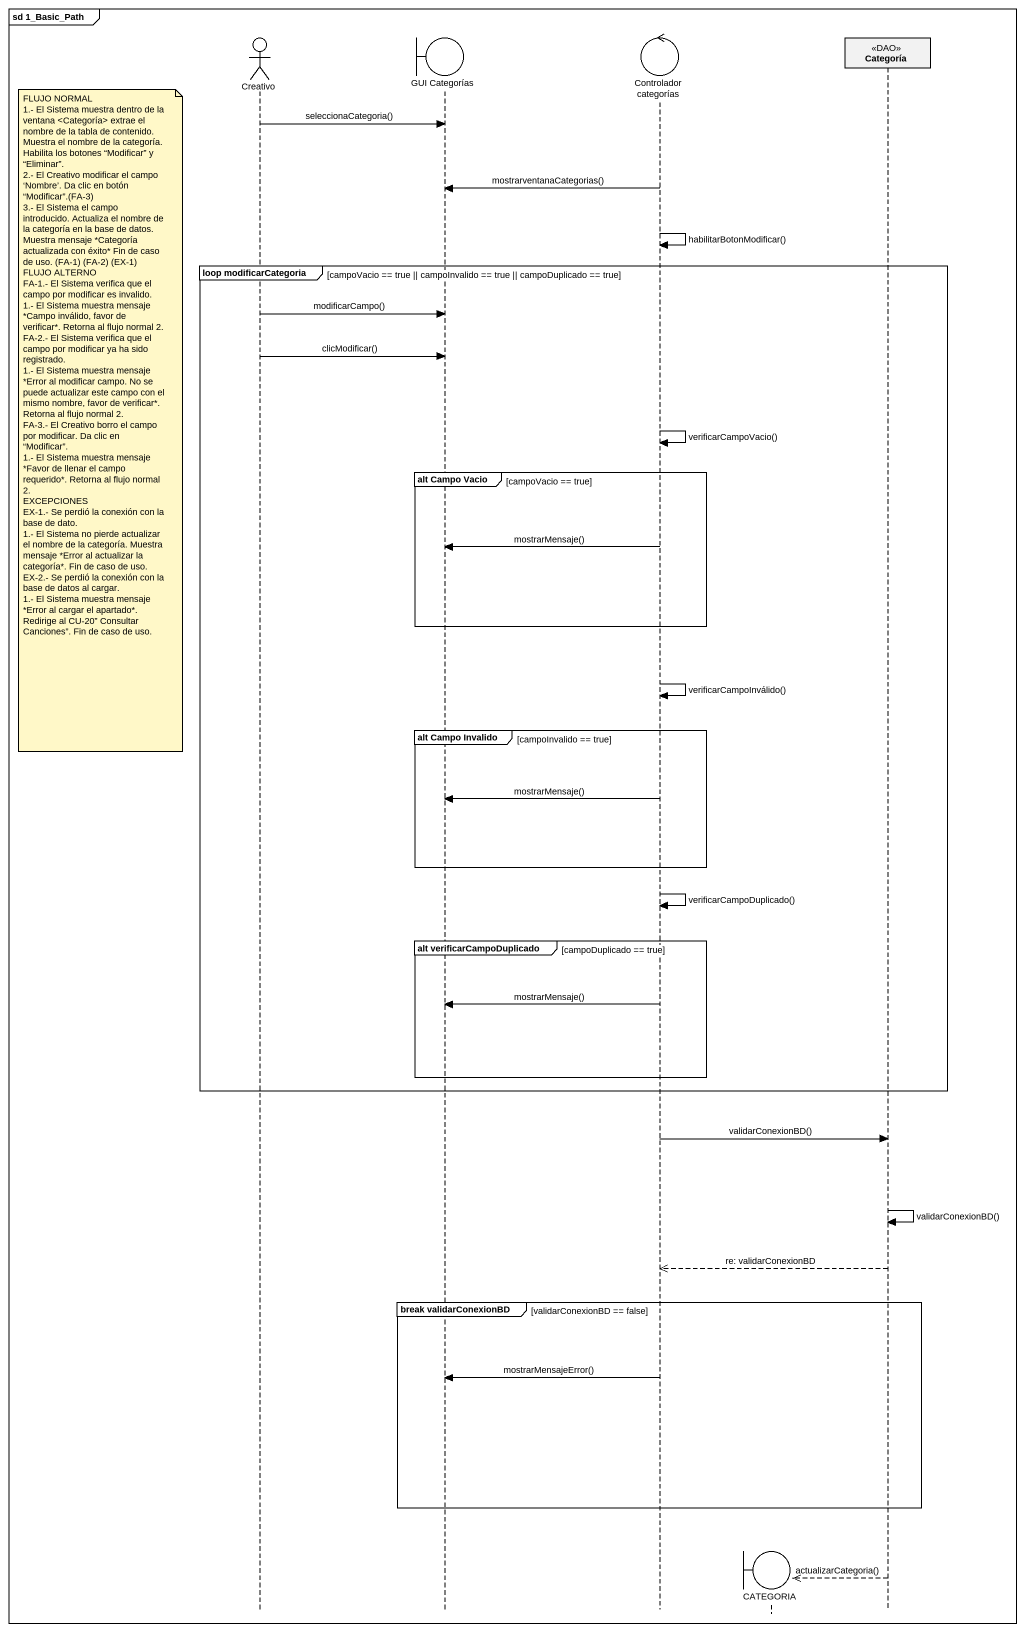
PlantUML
@startuml
mainframe sd 1_Basic_Path
hide footbox
actor Creativo
boundary "GUI Categorías" as GUI_Categorías
control "Controlador categorías" as Controlador_categorías
boundary CATEGORIA
participant Categoría <<DAO>>

Creativo -> GUI_Categorías : seleccionaCategoria()
Controlador_categorías -> GUI_Categorías : mostrarventanaCategorias()
Controlador_categorías -> Controlador_categorías : habilitarBotonModificar()
group loop modificarCategoria [campoVacio == true || campoInvalido == true || campoDuplicado == true]
  Creativo -> GUI_Categorías : modificarCampo()
  Creativo -> GUI_Categorías : clicModificar()
  note left of Creativo
    FLUJO NORMAL
    1.- El Sistema muestra dentro de la ventana <Categoría> extrae el nombre de la tabla de contenido. Muestra el nombre de la categoría. Habilita los botones “Modificar” y “Eliminar”.
    2.- El Creativo modificar el campo ‘Nombre’. Da clic en botón “Modificar”.(FA-3)
    3.- El Sistema el campo introducido. Actualiza el nombre de la categoría en la base de datos. Muestra mensaje *Categoría actualizada con éxito* Fin de caso de uso. (FA-1) (FA-2) (EX-1)
    FLUJO ALTERNO
    FA-1.- El Sistema verifica que el campo por modificar es invalido.
    1.- El Sistema muestra mensaje *Campo inválido, favor de verificar*. Retorna al flujo normal 2.
    FA-2.- El Sistema verifica que el campo por modificar ya ha sido registrado.
    1.- El Sistema muestra mensaje *Error al modificar campo. No se puede actualizar este campo con el mismo nombre, favor de verificar*. Retorna al flujo normal 2.
    FA-3.- El Creativo borro el campo por modificar. Da clic en “Modificar”.
    1.- El Sistema muestra mensaje *Favor de llenar el campo requerido*. Retorna al flujo normal 2.
    EXCEPCIONES
    EX-1.- Se perdió la conexión con la base de dato.
    1.- El Sistema no pierde actualizar el nombre de la categoría. Muestra mensaje *Error al actualizar la categoría*. Fin de caso de uso.
    EX-2.- Se perdió la conexión con la base de datos al cargar.
    1.- El Sistema muestra mensaje *Error al cargar el apartado*. Redirige al CU-20” Consultar Canciones”. Fin de caso de uso.
  end note
  Controlador_categorías -> Controlador_categorías : verificarCampoVacio()
  group alt Campo Vacio [campoVacio == true]
    Controlador_categorías -> GUI_Categorías : mostrarMensaje()
  end
  Controlador_categorías -> Controlador_categorías : verificarCampoInválido()
  group alt Campo Invalido [campoInvalido == true]
    Controlador_categorías -> GUI_Categorías : mostrarMensaje()
  end
  Controlador_categorías -> Controlador_categorías : verificarCampoDuplicado()
  group alt verificarCampoDuplicado [campoDuplicado == true]
    Controlador_categorías -> GUI_Categorías : mostrarMensaje()
  end
end
Controlador_categorías -> Categoría : validarConexionBD()
Categoría -> Categoría : validarConexionBD()
Categoría -->> Controlador_categorías : re: validarConexionBD
group break validarConexionBD [validarConexionBD == false]
  Controlador_categorías -> GUI_Categorías : mostrarMensajeError()
end
Categoría -->> CATEGORIA ** : actualizarCategoria()
@enduml
